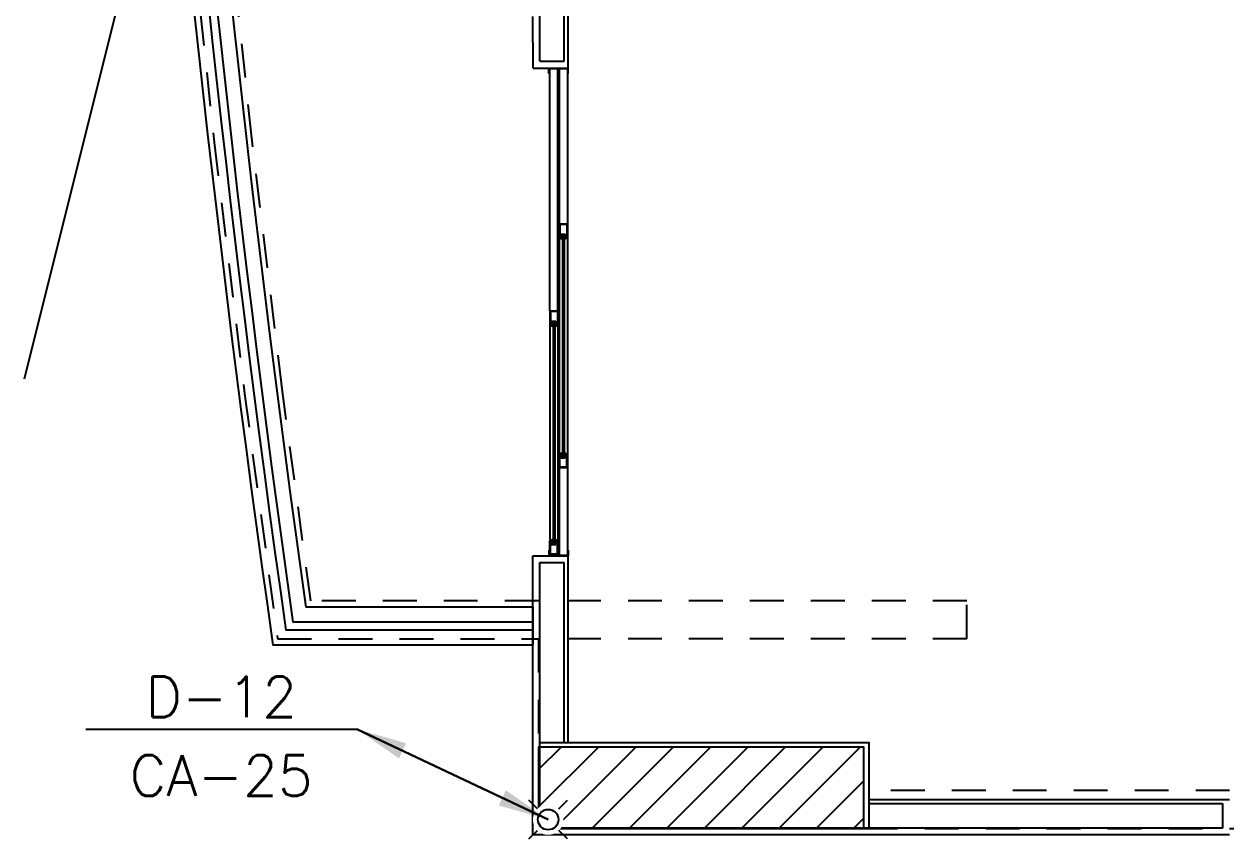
# Model space of a CAD drawing. Header units: millimetres. Extents: x 188.6 to 263.2, y 40.1 to 120.1.
# Drawn here: x 188.658 to 193.094, y 78.504 to 81.512 of the extents above; entities that cross this region are included whole.
import ezdxf
from ezdxf.enums import TextEntityAlignment as Align

# ---------------------------------------------------------------- set-up
doc = ezdxf.new("R2010")
doc.units = ezdxf.units.MM
doc.set_wipeout_variables(frame=1)
doc.linetypes.add('HIDDEN2', pattern=[0.1875, 0.125, -0.0625])
for name, color, linetype in [('ARQ', 8, 'Continuous'), ('ESTR-PILARES', 11, 'Continuous'), ('ESTR-VIGAS', 11, 'HIDDEN2'), ('ESTRUTURA', 7, 'Continuous'), ('SPDA-COL', 7, 'Continuous'), ('SPDA-D', 164, 'Continuous')]:
    doc.layers.add(name, color=color, linetype=linetype)
doc.styles.add('60-75', font='romans.shx', dxfattribs={"height": 0.12})
doc.styles.add('ROMANS', font='ROMANS.SHX', dxfattribs={"height": 0.15})
doc.dimstyles.new('IND75', dxfattribs={"dimtxt": 0.15, "dimasz": 0.1875, "dimexe": 0.15, "dimexo": 0, "dimgap": 0.1, "dimtad": 1, "dimzin": 10, "dimdsep": 46, "dimtxsty": '60-75', "dimcen": 0, "dimclrd": 256, "dimclre": 1, "dimclrt": 256, "dimadec": 0, "dimazin": 0, "dimtfac": 1, "dimtix": 1, "dimtmove": 2, "dimatfit": 3, "dimfxl": 0.15, "dimtolj": 1, "dimtzin": 6, "dimarcsym": 0})

# ---------------------------------------------------------------- blocks, each defined once
blk = doc.blocks.new('COBERTURA_29-09-2016')
at = {"layer": 'ESTR-PILARES', "linetype": 'Continuous'}
for p, q in [((-16.12, -7.756), (-15.899, -7.535)), ((-16.12, -7.6182), (-16.0368, -7.535)), ((-16.0611, -7.835), (-15.7611, -7.535)), ((-15.9232, -7.835), (-15.6232, -7.535)), ((-15.7853, -7.835), (-15.4853, -7.535)), ((-15.6474, -7.835), (-15.3474, -7.535)), ((-15.5095, -7.835), (-15.2095, -7.535)), ((-15.3716, -7.835), (-15.0716, -7.535)), ((-15.2338, -7.835), (-14.9338, -7.535)), ((-15.0959, -7.835), (-14.92, -7.6591)), ((-15.52, -7.685), (-15.52, -7.685)), ((-14.958, -7.835), (-14.92, -7.797))]:
    blk.add_line(p, q, dxfattribs=at)
blk.add_lwpolyline([(-16.12, -7.835), (-14.92, -7.835), (-14.92, -7.535), (-16.12, -7.535), (-16.12, -7.835)], dxfattribs=at)
at = {"layer": 'ESTR-VIGAS'}
blk.add_line((-14.54, -7.135), (-14.54, -6.995), dxfattribs=at)
for points in [[(-17.4165, -4.3733), (-17.3176, -5.3018)], [(-17.1784, -5.287), (-17.2773, -4.3585)], [(-17.3176, -5.3018), (-17.3175, -5.3028)], [(-17.3175, -5.3028), (-17.2056, -6.2298)], [(-17.0666, -6.213), (-17.1785, -5.286)], [(-17.1784, -5.287), (-17.1785, -5.286)], [(-17.2056, -6.2298), (-17.2055, -6.2308)], [(-17.2055, -6.2308), (-17.0833, -7.135)], [(-16.9609, -6.995), (-17.0667, -6.212)], [(-17.0666, -6.213), (-17.0667, -6.212)], [(-16.12, -6.995), (-16.9609, -6.995)], [(-14.54, -6.995), (-16.12, -6.995)], [(-17.0833, -7.135), (-16.12, -7.135)], [(-16.12, -7.135), (-16.12, -7.535)], [(-14.54, -7.135), (-16.12, -7.135)], [(-8.62, -7.695), (-14.92, -7.695)], [(-14.92, -7.835), (-8.6198, -7.835)]]:
    blk.add_lwpolyline(points, dxfattribs=at)
blk = doc.blocks.new('XREF-TIPO$0$A$C491F7D64-flat-1')
for p, q in [((-0.057, 0.03), (-0.005, 0.03)), ((-0.057, 0.03), (-0.057, 0)), ((-0.055, 0.028), (-0.019, 0.028)), ((-0.055, 0.002), (-0.055, 0.028)), ((-0.055, 0.002), (-0.007, 0.002)), ((-0.019, 0.028), (-0.019, 0.008)), ((-0.007, 0.008), (-0.019, 0.008)), ((-0.017, 0.03), (-0.017, 0.02)), ((-0.005, 0.02), (-0.017, 0.02)), ((-0.017, 0.02), (-0.017, 0.01)), ((-0.005, 0.01), (-0.017, 0.01)), ((-0.005, 0.0195), (-0.0165, 0.0195)), ((0, 0.0185), (-0.0165, 0.0185)), ((0, 0.0115), (-0.0165, 0.0115)), ((-0.005, 0.0105), (-0.0165, 0.0105)), ((-0.015, 0.028), (-0.015, 0.022)), ((-0.015, 0.028), (-0.007, 0.028)), ((-0.007, 0.022), (-0.015, 0.022)), ((-0.007, 0.028), (-0.007, 0.022)), ((-0.007, 0.008), (-0.007, 0.002)), ((-0.005, 0.03), (-0.005, 0.02)), ((-0.005, 0.01), (-0.005, 0)), ((-0.0045, 0.02), (-0.0045, 0.025)), ((-0.0045, 0.01), (-0.0045, 0.005)), ((0, 0.02), (0, 0.0185)), ((0, 0.01), (0, 0.0115)), ((-0.057, 0), (-0.005, 0)), ((-0.055, 0), (-0.055, 0))]:
    blk.add_line(p, q)
for centre, radius, start, end in [((-0.0165, 0.019), 0.0005, 90, 270), ((-0.0165, 0.011), 0.0005, 90, 270), ((-0.005, 0.02), 0.0005, 270, 0), ((-0.005, 0.01), 0.0005, 0, 90), ((-0.005, 0.02), 0.005, 0, 84.2608), ((-0.005, 0.01), 0.005, 275.7392, 0)]:
    blk.add_arc(centre, radius, start, end)
blk = doc.blocks.new('XREF-TIPO$0$A$C70231090-flat-1')
for p, q in [((-0.055, 0.02), (-0.055, 0.0185)), ((-0.055, 0.0185), (-0.0385, 0.0185)), ((-0.055, 0.0115), (-0.0385, 0.0115)), ((-0.055, 0.01), (-0.055, 0.0115)), ((-0.0505, 0.02), (-0.0505, 0.025)), ((-0.0505, 0.01), (-0.0505, 0.005)), ((0, 0.03), (-0.05, 0.03)), ((-0.05, 0.03), (-0.05, 0.02)), ((-0.05, 0.02), (-0.038, 0.02)), ((-0.05, 0.0195), (-0.0385, 0.0195)), ((-0.05, 0.0105), (-0.0385, 0.0105)), ((-0.05, 0.01), (-0.05, 0)), ((-0.05, 0.01), (-0.038, 0.01)), ((-0.04, 0.028), (-0.048, 0.028)), ((-0.048, 0.028), (-0.048, 0.022)), ((-0.048, 0.022), (-0.04, 0.022)), ((-0.048, 0.008), (-0.036, 0.008)), ((-0.048, 0.008), (-0.048, 0.002)), ((-0.002, 0.002), (-0.048, 0.002)), ((-0.04, 0.028), (-0.04, 0.022)), ((-0.038, 0.03), (-0.038, 0.02)), ((-0.038, 0.02), (-0.038, 0.01)), ((-0.002, 0.028), (-0.036, 0.028)), ((-0.036, 0.028), (-0.036, 0.008)), ((-0.002, 0.019), (-0.002, 0.028)), ((-0.002, 0.002), (-0.002, 0.019)), ((-0.002, 0.019), (-0.002, 0.019)), ((0, 0.017), (0, 0.03)), ((0, 0.002), (0, 0.017)), ((0, 0.017), (0, 0.017)), ((0, 0), (0, 0.002)), ((0, 0.002), (0, 0.002)), ((0, 0), (-0.05, 0))]:
    blk.add_line(p, q)
for centre, radius, start, end in [((-0.05, 0.02), 0.005, 95.7392, 180), ((-0.05, 0.01), 0.005, 180, 264.2608), ((-0.05, 0.02), 0.0005, 180, 270), ((-0.05, 0.01), 0.0005, 90, 180), ((-0.0385, 0.019), 0.0005, 270, 90), ((-0.0385, 0.011), 0.0005, 270, 90)]:
    blk.add_arc(centre, radius, start, end)
blk = doc.blocks.new('XREF-TIPO$0$A$C491F7D64-flat-2')
for p, q in [((-0.057, 0.03), (-0.005, 0.03)), ((-0.057, 0.03), (-0.057, 0)), ((-0.055, 0.028), (-0.019, 0.028)), ((-0.055, 0.002), (-0.055, 0.028)), ((-0.055, 0.002), (-0.007, 0.002)), ((-0.019, 0.028), (-0.019, 0.008)), ((-0.007, 0.008), (-0.019, 0.008)), ((-0.017, 0.03), (-0.017, 0.02)), ((-0.005, 0.02), (-0.017, 0.02)), ((-0.017, 0.02), (-0.017, 0.01)), ((-0.005, 0.01), (-0.017, 0.01)), ((-0.005, 0.0195), (-0.0165, 0.0195)), ((0, 0.0185), (-0.0165, 0.0185)), ((0, 0.0115), (-0.0165, 0.0115)), ((-0.005, 0.0105), (-0.0165, 0.0105)), ((-0.015, 0.028), (-0.015, 0.022)), ((-0.015, 0.028), (-0.007, 0.028)), ((-0.007, 0.022), (-0.015, 0.022)), ((-0.007, 0.028), (-0.007, 0.022)), ((-0.007, 0.008), (-0.007, 0.002)), ((-0.005, 0.03), (-0.005, 0.02)), ((-0.005, 0.01), (-0.005, 0)), ((-0.0045, 0.02), (-0.0045, 0.025)), ((-0.0045, 0.01), (-0.0045, 0.005)), ((0, 0.02), (0, 0.0185)), ((0, 0.01), (0, 0.0115)), ((-0.057, 0), (-0.005, 0)), ((-0.055, 0), (-0.055, 0))]:
    blk.add_line(p, q)
for centre, radius, start, end in [((-0.0165, 0.019), 0.0005, 90, 270), ((-0.0165, 0.011), 0.0005, 90, 270), ((-0.005, 0.02), 0.0005, 270, 0), ((-0.005, 0.01), 0.0005, 0, 90), ((-0.005, 0.02), 0.005, 0, 84.2608), ((-0.005, 0.01), 0.005, 275.7392, 0)]:
    blk.add_arc(centre, radius, start, end)
blk = doc.blocks.new('XREF-TIPO$0$A$C491F7D64-flat-3')
for p, q in [((0, 0.02), (0, 0.0185)), ((0, 0.0185), (0.0165, 0.0185)), ((0, 0.01), (0, 0.0115)), ((0, 0.0115), (0.0165, 0.0115)), ((0.0045, 0.02), (0.0045, 0.025)), ((0.0045, 0.01), (0.0045, 0.005)), ((0.057, 0.03), (0.005, 0.03)), ((0.005, 0.03), (0.005, 0.02)), ((0.005, 0.02), (0.017, 0.02)), ((0.005, 0.0195), (0.0165, 0.0195)), ((0.005, 0.0105), (0.0165, 0.0105)), ((0.005, 0.01), (0.017, 0.01)), ((0.005, 0.01), (0.005, 0)), ((0.007, 0.028), (0.007, 0.022)), ((0.015, 0.028), (0.007, 0.028)), ((0.007, 0.022), (0.015, 0.022)), ((0.007, 0.008), (0.007, 0.002)), ((0.007, 0.008), (0.019, 0.008)), ((0.055, 0.002), (0.007, 0.002)), ((0.015, 0.028), (0.015, 0.022)), ((0.017, 0.03), (0.017, 0.02)), ((0.017, 0.02), (0.017, 0.01)), ((0.019, 0.028), (0.019, 0.008)), ((0.055, 0.028), (0.019, 0.028)), ((0.055, 0.002), (0.055, 0.028)), ((0.057, 0.03), (0.057, 0)), ((0.057, 0), (0.005, 0)), ((0.055, 0), (0.055, 0))]:
    blk.add_line(p, q)
for centre, radius, start, end in [((0.005, 0.02), 0.005, 95.7392, 180), ((0.005, 0.01), 0.005, 180, 264.2608), ((0.005, 0.02), 0.0005, 180, 270), ((0.005, 0.01), 0.0005, 90, 180), ((0.0165, 0.019), 0.0005, 270, 90), ((0.0165, 0.011), 0.0005, 270, 90)]:
    blk.add_arc(centre, radius, start, end)
blk = doc.blocks.new('XREF-TIPO$0$A$C6916644B-flat-1')
at = {"color": 0}
for p, q in [((0.02, 0.071), (0, 0.071)), ((0, 0.071), (0, 0)), ((0.002, 0.069), (0.002, 0.002)), ((0.002, 0.069), (0.02, 0.069)), ((0.8968, 0.068), (0.002, 0.068)), ((0.02, 0.071), (0.02, 0.069)), ((0.8988, 0.068), (1.7498, 0.068)), ((0.9368, 0.056), (1.7568, 0.056)), ((0.9368, 0.05), (1.7568, 0.05)), ((1.78, 0.071), (1.78, 0.069)), ((1.78, 0.071), (1.8, 0.071)), ((1.798, 0.069), (1.78, 0.069)), ((1.798, 0.069), (1.798, 0.002)), ((1.8, 0.071), (1.8, 0)), ((0.8968, 0.038), (0.002, 0.038)), ((0.002, 0.033), (1.798, 0.033)), ((0.002, 0.003), (1.798, 0.003)), ((0.002, 0.002), (0.02, 0.002)), ((0.02, 0), (0.02, 0.002)), ((0.6152, 0.021), (1.4372, 0.021)), ((0.6152, 0.015), (1.4372, 0.015)), ((0.6272, 0.033), (1.4252, 0.033)), ((0.6272, 0.003), (1.4252, 0.003)), ((0.8968, 0.038), (1.7498, 0.038)), ((1.78, 0), (1.78, 0.002)), ((1.7978, 0.002), (1.78, 0.002)), ((0.02, 0), (0, 0)), ((1.78, 0), (1.7998, 0))]:
    blk.add_line(p, q, dxfattribs=at)
for name, p in [('XREF-TIPO$0$A$C491F7D64-flat-1', (0.9538, 0.038)), ('XREF-TIPO$0$A$C491F7D64-flat-3', (1.7398, 0.038)), ('XREF-TIPO$0$A$C491F7D64-flat-2', (0.6322, 0.003)), ('XREF-TIPO$0$A$C70231090-flat-1', (1.4752, 0.003))]:
    blk.add_blockref(name, p, dxfattribs=at)
blk = doc.blocks.new('A$C0BE265FA')
at = {"layer": 'ARQ'}
for p, q in [((-20.76, -6.5197), (-20.76, -6.3297)), ((-20.67, -6.5197), (-20.67, -6.3297)), ((-20.7849, -6.5447), (-20.785, -6.3547)), ((-20.655, -6.5447), (-20.655, -6.3447)), ((-20.76, -6.5197), (-20.67, -6.5197)), ((-20.7849, -6.5447), (-20.655, -6.5447)), ((-20.785, -9.3747), (-20.785, -8.3447)), ((-20.785, -8.3447), (-20.655, -8.3447)), ((-20.76, -9.3497), (-20.76, -8.3697)), ((-20.76, -8.3697), (-20.67, -8.3697)), ((-20.67, -9.0348), (-20.67, -8.3697)), ((-20.655, -9.0348), (-20.655, -8.3447)), ((-20.785, -8.5348), (-21.6234, -8.5348)), ((-20.785, -8.5348), (-20.785, -8.6748)), ((-20.785, -8.5348), (-20.785, -8.6748)), ((-20.785, -8.5898), (-21.6712, -8.5898)), ((-20.785, -8.6198), (-21.6973, -8.6198)), ((-20.785, -8.6748), (-21.745, -8.6748)), ((-19.545, -9.2449), (-18.215, -9.2449)), ((-19.545, -9.2599), (-18.24, -9.2599)), ((-18.24, -9.2599), (-18.24, -9.3499)), ((-18.24, -9.3499), (-20.76, -9.3499)), ((-18.215, -9.3749), (-20.785, -9.3749))]:
    blk.add_line(p, q, dxfattribs=at)
for points in [[(-22.6634, -3.6931), (-22.1634, -5.6931), (-22.6634, -7.6931)], [(-22.6634, -3.6931), (-22.1634, -5.6931), (-22.6634, -7.6931)], [(-20.76, -9.0348), (-19.545, -9.0348), (-19.545, -9.3499)], [(-20.655, -9.0348), (-19.545, -9.0348), (-19.545, -9.2449)]]:
    blk.add_lwpolyline(points, dxfattribs=at)
for radius, start, end in [(66.1415, 171.899467, 188.100485), (66.0865, 171.940842, 188.059109), (66.0565, 171.963438, 188.036513), (66.0015, 172.004914, 187.995038)]:
    blk.add_arc((43.7366, 0.6451), radius, start, end, dxfattribs=at)
at = {"layer": 'ARQ', "xscale": -1, "rotation": 90}
blk.add_blockref('XREF-TIPO$0$A$C6916644B-flat-1', (-20.655, -6.5447), dxfattribs=at)
blk = doc.blocks.new('INDU')
at = {"color": 7}
blk.add_line((-0.005, 0), (0.005, 0), dxfattribs=at)
at = {"style": 'ROMANS'}
for tag, p in [('TQ-01', (0, 0.001189)), ('100', (0, -0.001718))]:
    blk.add_attdef(tag, text='', height=0.0015, dxfattribs=at).set_placement(p, align=Align.MIDDLE)
blk = doc.blocks.new('cap')
blk.add_wipeout([(0.0003, 0.075), (-0.0036, 0.0749), (-0.0076, 0.0746), (-0.0115, 0.0741), (-0.0153, 0.0734), (-0.0191, 0.0725), (-0.0229, 0.0714), (-0.0266, 0.0701), (-0.0302, 0.0686), (-0.0338, 0.067), (-0.0373, 0.0651), (-0.0406, 0.0631), (-0.0439, 0.0608), (-0.047, 0.0585), (-0.05, 0.0559), (-0.0528, 0.0532), (-0.0555, 0.0504), (-0.0581, 0.0474), (-0.0605, 0.0443), (-0.0627, 0.0411), (-0.0648, 0.0377), (-0.0667, 0.0343), (-0.0684, 0.0308), (-0.0699, 0.0271), (-0.0712, 0.0234), (-0.0724, 0.0197), (-0.0733, 0.0159), (-0.074, 0.012), (-0.0746, 0.0081), (-0.0749, 0.0042), (-0.075, 0.0003), (-0.0749, -0.0036), (-0.0746, -0.0076), (-0.0741, -0.0115), (-0.0734, -0.0153), (-0.0725, -0.0191), (-0.0714, -0.0229), (-0.0701, -0.0266), (-0.0686, -0.0302), (-0.067, -0.0338), (-0.0651, -0.0373), (-0.0631, -0.0406), (-0.0608, -0.0439), (-0.0585, -0.047), (-0.0559, -0.05), (-0.0532, -0.0528), (-0.0504, -0.0555), (-0.0474, -0.0581), (-0.0443, -0.0605), (-0.0411, -0.0627), (-0.0377, -0.0648), (-0.0343, -0.0667), (-0.0308, -0.0684), (-0.0271, -0.0699), (-0.0234, -0.0712), (-0.0197, -0.0724), (-0.0159, -0.0733), (-0.012, -0.074), (-0.0081, -0.0746), (-0.0042, -0.0749), (-0.0003, -0.075), (0.0036, -0.0749), (0.0076, -0.0746), (0.0115, -0.0741), (0.0153, -0.0734), (0.0191, -0.0725), (0.0229, -0.0714), (0.0266, -0.0701), (0.0302, -0.0686), (0.0338, -0.067), (0.0373, -0.0651), (0.0406, -0.0631), (0.0439, -0.0608), (0.047, -0.0585), (0.05, -0.0559), (0.0528, -0.0532), (0.0555, -0.0504), (0.0581, -0.0474), (0.0605, -0.0443), (0.0627, -0.0411), (0.0648, -0.0377), (0.0667, -0.0343), (0.0684, -0.0308), (0.0699, -0.0271), (0.0712, -0.0234), (0.0724, -0.0197), (0.0733, -0.0159), (0.074, -0.012), (0.0746, -0.0081), (0.0749, -0.0042), (0.075, -0.0003), (0.0749, 0.0036), (0.0746, 0.0076), (0.0741, 0.0115), (0.0734, 0.0153), (0.0725, 0.0191), (0.0714, 0.0229), (0.0701, 0.0266), (0.0686, 0.0302), (0.067, 0.0338), (0.0651, 0.0373), (0.0631, 0.0406), (0.0608, 0.0439), (0.0585, 0.047), (0.0559, 0.05), (0.0532, 0.0528), (0.0504, 0.0555), (0.0474, 0.0581), (0.0443, 0.0605), (0.0411, 0.0627), (0.0377, 0.0648), (0.0343, 0.0667), (0.0308, 0.0684), (0.0271, 0.0699), (0.0234, 0.0712), (0.0197, 0.0724), (0.0159, 0.0733), (0.012, 0.074), (0.0081, 0.0746), (0.0042, 0.0749)])
for p, q in [((-0.053, 0.053), (-0.0955, 0.0955)), ((0.053, 0.053), (0.0955, 0.0955)), ((-0.0955, -0.0955), (-0.053, -0.053)), ((0.0955, -0.0955), (0.053, -0.053))]:
    blk.add_line(p, q)
blk.add_circle((0, 0), 0.0504)

msp = doc.modelspace()

# ---------------------------------------------------------------- block references
at = {"layer": 'ESTRUTURA'}
msp.add_blockref('COBERTURA_29-09-2016', (206.677, 86.3784), dxfattribs=at)

# ---------------------------------------------------------------- next in the draw order: block references
at = {"layer": 'ARQ'}
msp.add_blockref('A$C0BE265FA', (211.3213, 87.8947), dxfattribs=at)

# ---------------------------------------------------------------- next in the draw order: block references
at = {"layer": 'SPDA-COL', "xscale": 100, "yscale": 100, "zscale": 100}
msp.add_blockref('INDU', (189.3856, 78.9099), dxfattribs=at).add_auto_attribs({'100': 'CA-25', 'TQ-01': 'D-12'})
at = {"layer": 'SPDA-D', "xscale": 0.75, "yscale": 0.75, "zscale": 0.75}
msp.add_blockref('cap', (190.5924, 78.5759), dxfattribs=at)

# ---------------------------------------------------------------- next in the draw order: leaders
at = {"layer": 'SPDA-COL'}
for points in [[(190.5924, 78.5759), (189.8856, 78.9099)], [(189.8856, 78.9099), (190.5924, 78.5759)]]:
    msp.add_leader(points, dimstyle='IND75', dxfattribs=at)

doc.saveas('drawing.dxf')
